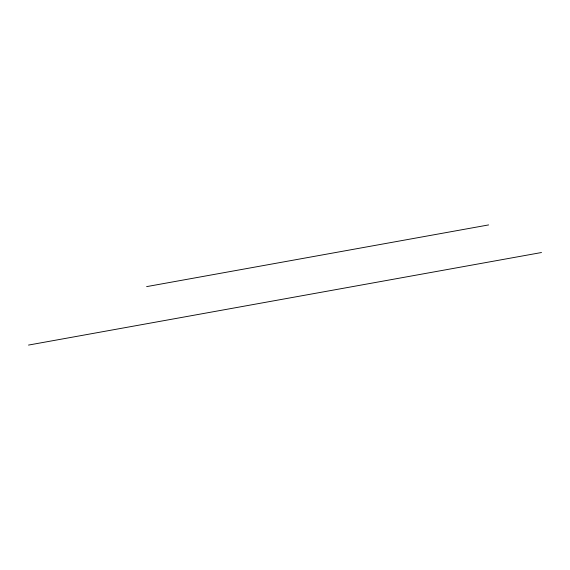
<?xml version="1.0" encoding="UTF-8"?>
<svg xmlns="http://www.w3.org/2000/svg" width="570" height="570" viewBox="0 0 570 570"><rect width="100%" height="100%" fill="white"/><g stroke="black" fill="none" stroke-linecap="round" stroke-linejoin="round"><path stroke-width="0.85" d="M146.618 286.625L488.618 224.922M28.5 345.078L541.5 252.524"/></g></svg>
